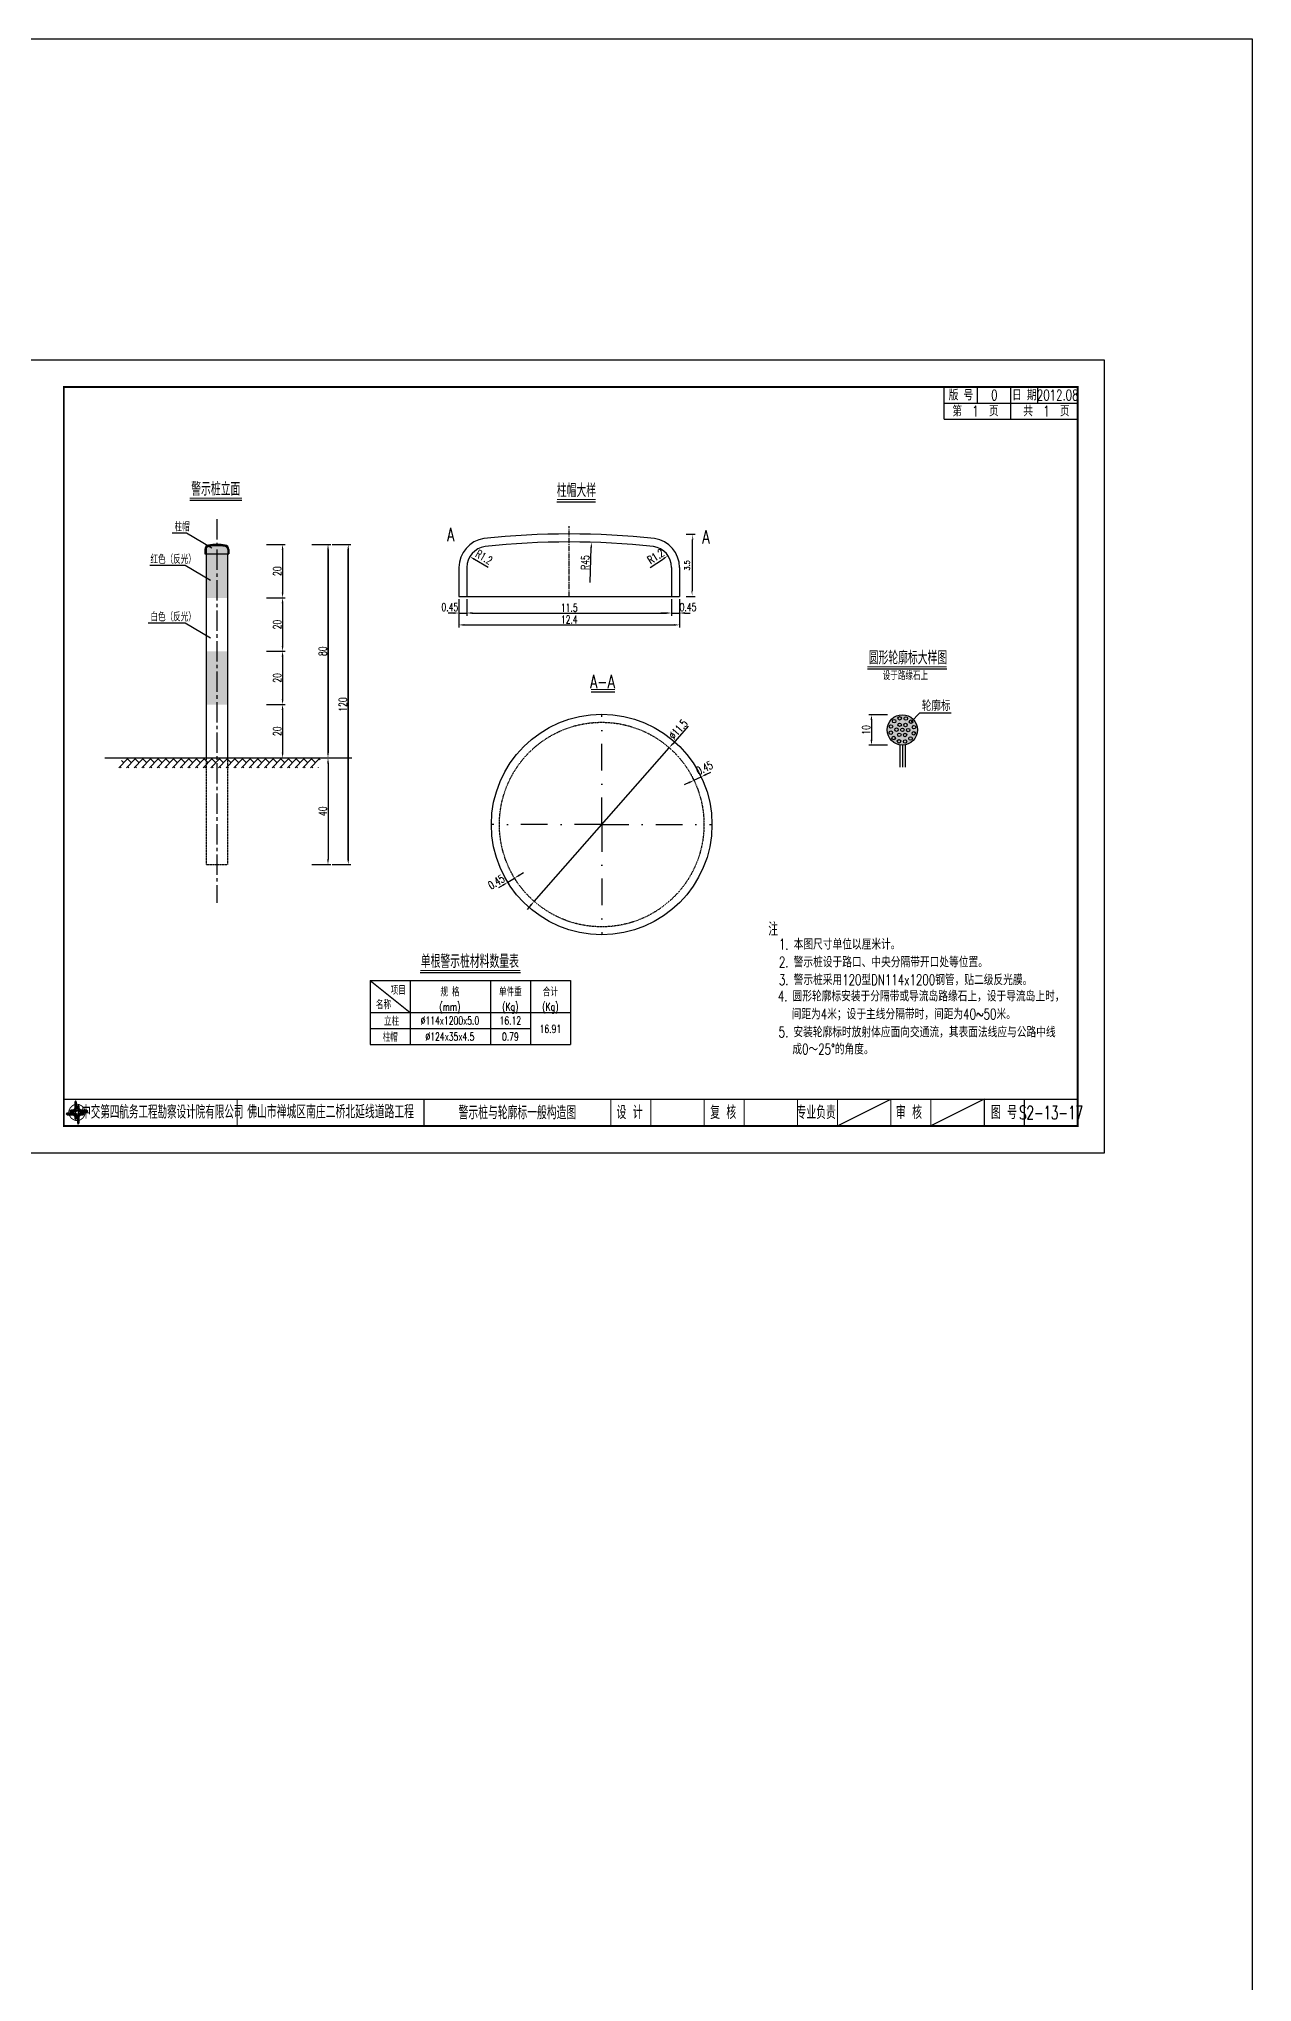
# Model space of a CAD drawing. Extents: x 4349 to 271026, y -15323 to -8945.
# Drawn here: x 7468 to 7922, y -9674 to -8945 of the extents above; entities that cross this region are included whole.
import ezdxf
from ezdxf.enums import TextEntityAlignment as Align

# ---------------------------------------------------------------- set-up
doc = ezdxf.new("R2010")
doc.units = 0
doc.header["$LTSCALE"] = 2
doc.header["$PDMODE"] = 32
doc.header["$PDSIZE"] = 0.3
for name, pattern in [('CENTER2', [28.575, 19.05, -3.175, 3.175, -3.175]), ('CENTERX2', [4, 2.5, -0.5, 0.5, -0.5]), ('DASHDOT', [1, 0.5, -0.25, 0, -0.25]), ('DASHED', [0.75, 0.5, -0.25])]:
    doc.linetypes.add(name, pattern=pattern)
doc.layers.get('0').update_dxf_attribs({"linetype": 'CONTINUOUS'})
doc.layers.get('DEFPOINTS').update_dxf_attribs({"linetype": 'CONTINUOUS'})
for name, color, linetype in [('DIMENSION', 2, 'CONTINUOUS'), ('中线', 2, 'CENTERX2'), ('图框', 7, 'CONTINUOUS'), ('尺寸标注', 4, 'CONTINUOUS'), ('文字', 7, 'CONTINUOUS'), ('钢筋', 1, 'CONTINUOUS')]:
    doc.layers.add(name, color=color, linetype=linetype)
doc.styles.get("Standard").update_dxf_attribs({"font": 'simplex1.shx', "width": 0.7, "bigfont": 'hztxt.shx'})
doc.styles.add('TEXT', font='romans__.shx', dxfattribs={"width": 0.8, "bigfont": 'hztxt.shx'})
doc.dimstyles.new('1：10', dxfattribs={"dimtxt": 3, "dimasz": 2, "dimexe": 1, "dimexo": 1, "dimgap": 0.5, "dimtad": 1, "dimrnd": 0.0095, "dimdsep": 46, "dimtxsty": 'Standard', "dimcen": 0.09, "dimclrd": 256, "dimclre": 256, "dimadec": 0, "dimazin": 0, "dimtfac": 1, "dimtix": 1, "dimtmove": 2, "dimatfit": 3, "dimfxl": 0, "dimtolj": 1, "dimtzin": 0, "dimarcsym": 0})

# ---------------------------------------------------------------- blocks, each defined once
blk = doc.blocks.new('series')
at = {"width": 0.75}
for tag, height, p in [('页码', 4, (-35, -19)), ('图名', 5, (-220, -282)), ('图号', 5, (-20, -282))]:
    blk.add_attdef(tag, text='', height=height, dxfattribs=at).set_placement(p, align=Align.MIDDLE_CENTER)
blk = doc.blocks.new('tb')
at = {"lineweight": -3}
h = blk.add_hatch(color=256, dxfattribs=at)
h.paths.add_polyline_path([(-1.23, -0.13), (-3.78, -0.14), (-4.14, -0.41), (-1.4, -0.44), (-0.56, -1.24), (-0.54, -2.62), (-0.27, -2.2), (-0.26, -1.06)])
h.paths.add_polyline_path([(0.13, -1.08), (0.14, -3.86), (0.41, -4.26), (0.44, -1.24), (1.25, -0.43), (2.66, -0.43), (2.26, -0.16), (1.07, -0.15)])
h.paths.add_polyline_path([(1.08, 0.3), (3.62, 0.3), (4.02, 0.56), (1.25, 0.57), (0.43, 1.39), (0.43, 2.8), (0.16, 2.41), (0.15, 1.24)])
h.paths.add_polyline_path([(-0.28, 1.21), (-0.28, 3.99), (-0.56, 4.39), (-0.57, 1.41), (-1.38, 0.6), (-2.74, 0.56), (-2.33, 0.3), (-1.2, 0.29)])
for p, q in [((-1.38, 0.6), (-2.74, 0.56)), ((-0.57, 1.41), (-1.38, 0.6)), ((-0.56, 4.39), (-0.57, 1.41)), ((0.43, 2.8), (0.43, 1.39)), ((0.43, 1.39), (1.25, 0.57)), ((1.25, 0.57), (4.02, 0.56)), ((-4.14, -0.41), (-1.4, -0.44)), ((-1.4, -0.44), (-0.56, -1.24)), ((-0.56, -1.24), (-0.54, -2.62)), ((0.41, -4.26), (0.44, -1.24)), ((0.44, -1.24), (1.25, -0.43)), ((1.25, -0.43), (2.66, -0.43))]:
    blk.add_line(p, q, dxfattribs=at)
at = {"lineweight": -3, "const_width": 0.35, "flags": 128}
for points in [[(-0.9, 3.02, 0.324167), (-3.16, -0.14)], [(2.88, 0.92, 0.324403), (-0.24, 3.15)], [(0.75, -2.86, 0.325418), (3.02, 0.26)], [(-2.98, -0.76, 0.322976), (0.14, -2.98)]]:
    blk.add_lwpolyline(points, format="xyb", dxfattribs=at)
at = {"lineweight": -3, "flags": 128}
for points in [[(-0.9, 3.99), (-0.9, 1.58), (-1.53, 0.91), (-2.34, 0.91), (-2.74, 0.56), (-2.33, 0.3), (-1.2, 0.29), (-0.28, 1.21), (-0.28, 3.99), (-0.56, 4.39)], [(-0.04, 0.77), (0.68, 0.04), (-0.04, -0.69), (-0.77, 0.05)], [(3.62, 0.92), (1.43, 0.92), (0.77, 1.54), (0.77, 2.38), (0.43, 2.8), (0.16, 2.41), (0.15, 1.24), (1.08, 0.3), (3.62, 0.3), (4.02, 0.56)], [(-3.73, -0.76), (-1.54, -0.76), (-0.89, -1.39), (-0.89, -2.21), (-0.54, -2.62), (-0.27, -2.2), (-0.26, -1.06), (-1.23, -0.13), (-3.78, -0.14), (-4.14, -0.41)], [(0.75, -3.85), (0.75, -1.43), (1.4, -0.78), (2.26, -0.78), (2.66, -0.43), (2.26, -0.16), (1.07, -0.15), (0.13, -1.08), (0.14, -3.86), (0.41, -4.26)]]:
    blk.add_lwpolyline(points, close=True, dxfattribs=at)
blk = doc.blocks.new('DIM')
at = {"color": 4}
blk.add_lwpolyline([(-1, -0.1, 0.2, 0, 0), (0, 0, 0, 0, 0)], format="xyseb", dxfattribs=at)
blk = doc.blocks.new('*D324')
at = {"layer": 'DEFPOINTS', "color": 0, "linetype": 'Continuous'}
for p in [(7549.75, -9134.91), (7549.75, -9154.91), (7558.93, -9154.91)]:
    blk.add_point(p, dxfattribs=at)
at = {"layer": '尺寸标注', "linetype": 'Continuous', "lineweight": -2}
for p, q in [((7552.93, -9134.91), (7559.93, -9134.91)), ((7558.93, -9136.91), (7558.93, -9152.91)), ((7552.93, -9154.91), (7559.93, -9154.91))]:
    blk.add_line(p, q, dxfattribs=at)
at = {"layer": '尺寸标注', "linetype": 'Continuous'}
for points in [[(7558.6, -9136.91), (7559.27, -9136.91), (7558.93, -9134.91)], [(7558.6, -9152.91), (7559.27, -9152.91), (7558.93, -9154.91)]]:
    blk.add_solid(points, dxfattribs=at)
at = {"layer": '尺寸标注', "color": 0, "linetype": 'Continuous', "insert": (7556.93, -9144.91), "char_height": 3, "attachment_point": 5, "rotation": 90}
blk.add_mtext('\\A1;20', dxfattribs=at)
blk = doc.blocks.new('*D326')
at = {"layer": 'DEFPOINTS', "color": 0, "linetype": 'Continuous'}
for p in [(7549.75, -9154.91), (7549.75, -9174.91), (7558.93, -9174.91)]:
    blk.add_point(p, dxfattribs=at)
at = {"layer": '尺寸标注', "linetype": 'Continuous', "lineweight": -2}
for p, q in [((7552.93, -9154.91), (7559.93, -9154.91)), ((7558.93, -9156.91), (7558.93, -9172.91)), ((7552.93, -9174.91), (7559.93, -9174.91))]:
    blk.add_line(p, q, dxfattribs=at)
at = {"layer": '尺寸标注', "linetype": 'Continuous'}
for points in [[(7558.6, -9156.91), (7559.27, -9156.91), (7558.93, -9154.91)], [(7558.6, -9172.91), (7559.27, -9172.91), (7558.93, -9174.91)]]:
    blk.add_solid(points, dxfattribs=at)
at = {"layer": '尺寸标注', "color": 0, "linetype": 'Continuous', "insert": (7556.93, -9164.91), "char_height": 3, "attachment_point": 5, "rotation": 90}
blk.add_mtext('\\A1;20', dxfattribs=at)
blk = doc.blocks.new('*D327')
at = {"layer": 'DEFPOINTS', "color": 0, "linetype": 'Continuous'}
for p in [(7549.75, -9174.91), (7549.75, -9194.91), (7558.93, -9194.91)]:
    blk.add_point(p, dxfattribs=at)
at = {"layer": '尺寸标注', "linetype": 'Continuous', "lineweight": -2}
for p, q in [((7552.93, -9174.91), (7559.93, -9174.91)), ((7558.93, -9176.91), (7558.93, -9192.91)), ((7552.93, -9194.91), (7559.93, -9194.91))]:
    blk.add_line(p, q, dxfattribs=at)
at = {"layer": '尺寸标注', "linetype": 'Continuous'}
for points in [[(7558.6, -9176.91), (7559.27, -9176.91), (7558.93, -9174.91)], [(7558.6, -9192.91), (7559.27, -9192.91), (7558.93, -9194.91)]]:
    blk.add_solid(points, dxfattribs=at)
at = {"layer": '尺寸标注', "color": 0, "linetype": 'Continuous', "insert": (7556.93, -9184.91), "char_height": 3, "attachment_point": 5, "rotation": 90}
blk.add_mtext('\\A1;20', dxfattribs=at)
blk = doc.blocks.new('*D328')
at = {"layer": 'DEFPOINTS', "color": 0, "linetype": 'Continuous'}
for p in [(7549.75, -9194.91), (7549.75, -9214.91), (7558.93, -9214.91)]:
    blk.add_point(p, dxfattribs=at)
at = {"layer": '尺寸标注', "linetype": 'Continuous', "lineweight": -2}
for p, q in [((7552.93, -9194.91), (7559.93, -9194.91)), ((7558.93, -9196.91), (7558.93, -9212.91)), ((7552.93, -9214.91), (7559.93, -9214.91))]:
    blk.add_line(p, q, dxfattribs=at)
at = {"layer": '尺寸标注', "linetype": 'Continuous'}
for points in [[(7558.6, -9196.91), (7559.27, -9196.91), (7558.93, -9194.91)], [(7558.6, -9212.91), (7559.27, -9212.91), (7558.93, -9214.91)]]:
    blk.add_solid(points, dxfattribs=at)
at = {"layer": '尺寸标注', "color": 0, "linetype": 'Continuous', "insert": (7556.93, -9204.91), "char_height": 3, "attachment_point": 5, "rotation": 90}
blk.add_mtext('\\A1;20', dxfattribs=at)
blk = doc.blocks.new('*D329')
at = {"layer": 'DEFPOINTS', "color": 0, "linetype": 'Continuous'}
for p in [(7549.75, -9214.91), (7549.75, -9254.91), (7575.95, -9254.91)]:
    blk.add_point(p, dxfattribs=at)
at = {"layer": '尺寸标注', "linetype": 'Continuous', "lineweight": -2}
for p, q in [((7569.95, -9214.91), (7576.95, -9214.91)), ((7575.95, -9216.91), (7575.95, -9252.91)), ((7569.95, -9254.91), (7576.95, -9254.91))]:
    blk.add_line(p, q, dxfattribs=at)
at = {"layer": '尺寸标注', "linetype": 'Continuous'}
for points in [[(7575.62, -9216.91), (7576.29, -9216.91), (7575.95, -9214.91)], [(7575.62, -9252.91), (7576.29, -9252.91), (7575.95, -9254.91)]]:
    blk.add_solid(points, dxfattribs=at)
at = {"layer": '尺寸标注', "color": 0, "linetype": 'Continuous', "insert": (7573.95, -9234.91), "char_height": 3, "attachment_point": 5, "rotation": 90}
blk.add_mtext('\\A1;40', dxfattribs=at)
blk = doc.blocks.new('*D330')
at = {"layer": 'DEFPOINTS', "color": 0, "linetype": 'Continuous'}
for p in [(7558.93, -9134.91), (7575.95, -9134.91), (7558.93, -9214.91)]:
    blk.add_point(p, dxfattribs=at)
at = {"layer": '尺寸标注', "linetype": 'Continuous', "lineweight": -2}
for p, q in [((7569.95, -9134.91), (7576.95, -9134.91)), ((7575.95, -9212.91), (7575.95, -9136.91)), ((7569.95, -9214.91), (7576.95, -9214.91))]:
    blk.add_line(p, q, dxfattribs=at)
at = {"layer": '尺寸标注', "linetype": 'Continuous'}
for points in [[(7575.62, -9136.91), (7576.29, -9136.91), (7575.95, -9134.91)], [(7575.62, -9212.91), (7576.29, -9212.91), (7575.95, -9214.91)]]:
    blk.add_solid(points, dxfattribs=at)
at = {"layer": '尺寸标注', "color": 0, "linetype": 'Continuous', "insert": (7573.95, -9174.91), "char_height": 3, "attachment_point": 5, "rotation": 90}
blk.add_mtext('\\A1;80', dxfattribs=at)
blk = doc.blocks.new('*D331')
at = {"layer": 'DEFPOINTS', "color": 0, "linetype": 'Continuous'}
for p in [(7549.75, -9134.91), (7549.75, -9254.91), (7583.54, -9254.91)]:
    blk.add_point(p, dxfattribs=at)
at = {"layer": '尺寸标注', "linetype": 'Continuous', "lineweight": -2}
for p, q in [((7577.54, -9134.91), (7584.54, -9134.91)), ((7583.54, -9136.91), (7583.54, -9252.91)), ((7577.54, -9254.91), (7584.54, -9254.91))]:
    blk.add_line(p, q, dxfattribs=at)
at = {"layer": '尺寸标注', "linetype": 'Continuous'}
for points in [[(7583.2, -9136.91), (7583.87, -9136.91), (7583.54, -9134.91)], [(7583.2, -9252.91), (7583.87, -9252.91), (7583.54, -9254.91)]]:
    blk.add_solid(points, dxfattribs=at)
at = {"layer": '尺寸标注', "color": 0, "linetype": 'Continuous', "insert": (7581.54, -9194.91), "char_height": 3, "attachment_point": 5, "rotation": 90}
blk.add_mtext('\\A1;120', dxfattribs=at)
blk = doc.blocks.new('*D332')
at = {"layer": 'DEFPOINTS', "color": 0, "linetype": 'Continuous'}
for p in [(7625.03, -9154.43), (7628.03, -9154.43), (7628.03, -9160.6)]:
    blk.add_point(p, dxfattribs=at)
at = {"layer": '尺寸标注', "linetype": 'Continuous', "lineweight": -2}
for p, q in [((7625.03, -9155.43), (7625.03, -9161.6)), ((7628.03, -9155.43), (7628.03, -9161.6)), ((7623.03, -9160.6), (7621.03, -9160.6)), ((7625.03, -9160.6), (7628.03, -9160.6)), ((7630.03, -9160.6), (7632.03, -9160.6))]:
    blk.add_line(p, q, dxfattribs=at)
at = {"layer": '尺寸标注', "linetype": 'Continuous'}
for points in [[(7623.03, -9160.27), (7623.03, -9160.94), (7625.03, -9160.6)], [(7630.03, -9160.27), (7630.03, -9160.94), (7628.03, -9160.6)]]:
    blk.add_solid(points, dxfattribs=at)
at = {"layer": '尺寸标注', "color": 0, "linetype": 'Continuous', "insert": (7621.62, -9158.37), "char_height": 3, "attachment_point": 5}
blk.add_mtext('\\A1;0.45', dxfattribs=at)
blk = doc.blocks.new('*D333')
at = {"layer": 'DEFPOINTS', "color": 0, "linetype": 'Continuous'}
for p in [(7628.03, -9154.43), (7704.7, -9154.43), (7704.7, -9160.6)]:
    blk.add_point(p, dxfattribs=at)
at = {"layer": '尺寸标注', "linetype": 'Continuous', "lineweight": -2}
for p, q in [((7628.03, -9155.43), (7628.03, -9161.6)), ((7704.7, -9155.43), (7704.7, -9161.6)), ((7630.03, -9160.6), (7702.7, -9160.6))]:
    blk.add_line(p, q, dxfattribs=at)
at = {"layer": '尺寸标注', "linetype": 'Continuous'}
for points in [[(7630.03, -9160.27), (7630.03, -9160.94), (7628.03, -9160.6)], [(7702.7, -9160.27), (7702.7, -9160.94), (7704.7, -9160.6)]]:
    blk.add_solid(points, dxfattribs=at)
at = {"layer": '尺寸标注', "color": 0, "linetype": 'Continuous', "insert": (7666.37, -9158.6), "char_height": 3, "attachment_point": 5}
blk.add_mtext('\\A1;11.5', dxfattribs=at)
blk = doc.blocks.new('*D334')
at = {"layer": 'DEFPOINTS', "color": 0, "linetype": 'Continuous'}
for p in [(7704.7, -9154.43), (7707.7, -9154.43), (7707.7, -9160.6)]:
    blk.add_point(p, dxfattribs=at)
at = {"layer": '尺寸标注', "linetype": 'Continuous', "lineweight": -2}
for p, q in [((7704.7, -9155.43), (7704.7, -9161.6)), ((7707.7, -9155.43), (7707.7, -9161.6)), ((7702.7, -9160.6), (7700.7, -9160.6)), ((7704.7, -9160.6), (7707.7, -9160.6)), ((7709.7, -9160.6), (7711.7, -9160.6))]:
    blk.add_line(p, q, dxfattribs=at)
at = {"layer": '尺寸标注', "linetype": 'Continuous'}
for points in [[(7702.7, -9160.27), (7702.7, -9160.94), (7704.7, -9160.6)], [(7709.7, -9160.27), (7709.7, -9160.94), (7707.7, -9160.6)]]:
    blk.add_solid(points, dxfattribs=at)
at = {"layer": '尺寸标注', "color": 0, "linetype": 'Continuous', "insert": (7710.88, -9158.37), "char_height": 3, "attachment_point": 5}
blk.add_mtext('\\A1;0.45', dxfattribs=at)
blk = doc.blocks.new('*D335')
at = {"layer": 'DEFPOINTS', "color": 0, "linetype": 'Continuous'}
for p in [(7625.03, -9154.43), (7707.7, -9154.43), (7707.7, -9165.06)]:
    blk.add_point(p, dxfattribs=at)
at = {"layer": '尺寸标注', "linetype": 'Continuous', "lineweight": -2}
for p, q in [((7625.03, -9159.06), (7625.03, -9166.06)), ((7707.7, -9159.06), (7707.7, -9166.06)), ((7627.03, -9165.06), (7705.7, -9165.06))]:
    blk.add_line(p, q, dxfattribs=at)
at = {"layer": '尺寸标注', "linetype": 'Continuous'}
for points in [[(7627.03, -9164.73), (7627.03, -9165.4), (7625.03, -9165.06)], [(7705.7, -9164.73), (7705.7, -9165.4), (7707.7, -9165.06)]]:
    blk.add_solid(points, dxfattribs=at)
at = {"layer": '尺寸标注', "color": 0, "linetype": 'Continuous', "insert": (7666.37, -9163.06), "char_height": 3, "attachment_point": 5}
blk.add_mtext('\\A1;12.4', dxfattribs=at)
blk = doc.blocks.new('*D336')
at = {"layer": 'DEFPOINTS', "color": 0, "linetype": 'Continuous'}
for p in [(7629.15, -9139.47), (7636.03, -9143.55)]:
    blk.add_point(p, dxfattribs=at)
at = {"layer": '尺寸标注', "linetype": 'Continuous', "lineweight": -2}
blk.add_line((7636.03, -9143.55), (7630.87, -9140.49), dxfattribs=at)
at = {"layer": '尺寸标注', "linetype": 'Continuous'}
blk.add_solid([(7631.04, -9140.2), (7630.7, -9140.78), (7629.15, -9139.47)], dxfattribs=at)
at = {"layer": '尺寸标注', "color": 0, "linetype": 'Continuous', "insert": (7634.42, -9139.67), "char_height": 3, "attachment_point": 5, "rotation": 329.34122}
blk.add_mtext('\\A1;R1.2', dxfattribs=at)
blk = doc.blocks.new('*D337')
at = {"layer": 'DEFPOINTS', "color": 0, "linetype": 'Continuous'}
for p in [(7703.37, -9139.13), (7696.7, -9143.55)]:
    blk.add_point(p, dxfattribs=at)
at = {"layer": '尺寸标注', "linetype": 'Continuous', "lineweight": -2}
blk.add_line((7696.7, -9143.55), (7701.7, -9140.24), dxfattribs=at)
at = {"layer": '尺寸标注', "linetype": 'Continuous'}
blk.add_solid([(7701.52, -9139.96), (7701.88, -9140.51), (7703.37, -9139.13)], dxfattribs=at)
at = {"layer": '尺寸标注', "color": 0, "linetype": 'Continuous', "insert": (7698.77, -9139.38), "char_height": 3, "attachment_point": 5, "rotation": 33.52211}
blk.add_mtext('\\A1;R1.2', dxfattribs=at)
blk = doc.blocks.new('*D338')
at = {"layer": 'DEFPOINTS', "color": 0, "linetype": 'Continuous'}
for p in [(7643.31, -9261.53), (7645.87, -9259.96), (7645.87, -9259.96)]:
    blk.add_point(p, dxfattribs=at)
at = {"layer": '尺寸标注', "linetype": 'Continuous', "lineweight": -2}
for p, q in [((7647.57, -9258.91), (7649.28, -9257.86)), ((7641.61, -9262.58), (7639.9, -9263.62)), ((7643.31, -9261.53), (7645.87, -9259.96)), ((7643.31, -9261.53), (7643.84, -9262.38)), ((7645.87, -9259.96), (7646.39, -9260.81))]:
    blk.add_line(p, q, dxfattribs=at)
at = {"layer": '尺寸标注', "linetype": 'Continuous'}
for points in [[(7641.43, -9262.29), (7641.78, -9262.86), (7643.31, -9261.53)], [(7647.4, -9258.63), (7647.75, -9259.2), (7645.87, -9259.96)]]:
    blk.add_solid(points, dxfattribs=at)
at = {"layer": '尺寸标注', "color": 0, "linetype": 'Continuous', "insert": (7639.04, -9261.4), "char_height": 3, "attachment_point": 5, "rotation": 31.57638}
blk.add_mtext('\\A1;0.45', dxfattribs=at)
blk = doc.blocks.new('*D339')
at = {"layer": 'DEFPOINTS', "color": 0, "linetype": 'Continuous'}
for p in [(7713.09, -9223.31), (7715.79, -9222.01), (7715.79, -9222.01)]:
    blk.add_point(p, dxfattribs=at)
at = {"layer": '尺寸标注', "linetype": 'Continuous', "lineweight": -2}
for p, q in [((7715.79, -9222.01), (7715.36, -9221.11)), ((7717.6, -9221.14), (7719.4, -9220.28)), ((7711.28, -9224.17), (7709.48, -9225.04)), ((7713.09, -9223.31), (7712.66, -9222.4)), ((7713.09, -9223.31), (7715.79, -9222.01))]:
    blk.add_line(p, q, dxfattribs=at)
at = {"layer": '尺寸标注', "linetype": 'Continuous'}
for points in [[(7717.45, -9220.84), (7717.74, -9221.44), (7715.79, -9222.01)], [(7711.14, -9223.87), (7711.43, -9224.47), (7713.09, -9223.31)]]:
    blk.add_solid(points, dxfattribs=at)
at = {"layer": '尺寸标注', "color": 0, "linetype": 'Continuous', "insert": (7717.02, -9218.66), "char_height": 3, "attachment_point": 5, "rotation": 25.62947}
blk.add_mtext('\\A1;0.45', dxfattribs=at)
blk = doc.blocks.new('*D340')
at = {"layer": 'DEFPOINTS', "color": 0, "linetype": 'Continuous'}
for p in [(7703.84, -9211.1), (7653.22, -9268.68)]:
    blk.add_point(p, dxfattribs=at)
at = {"layer": '尺寸标注', "linetype": 'Continuous', "lineweight": -2}
for p, q in [((7710.93, -9203.03), (7705.16, -9209.59)), ((7653.22, -9268.68), (7703.84, -9211.1)), ((7651.9, -9270.18), (7650.58, -9271.68))]:
    blk.add_line(p, q, dxfattribs=at)
at = {"layer": '尺寸标注', "linetype": 'Continuous'}
for points in [[(7704.91, -9209.37), (7705.41, -9209.81), (7703.84, -9211.1)], [(7651.65, -9269.96), (7652.15, -9270.4), (7653.22, -9268.68)]]:
    blk.add_solid(points, dxfattribs=at)
at = {"layer": '尺寸标注', "color": 0, "linetype": 'Continuous', "insert": (7707.2, -9204.24), "char_height": 3, "attachment_point": 5, "rotation": 48.68172}
blk.add_mtext('\\A1;∅11.5', dxfattribs=at)
blk = doc.blocks.new('*D325')
at = {"layer": 'DEFPOINTS', "color": 0, "linetype": 'Continuous'}
for p in [(7791.38, -9198.72), (7779.64, -9210.08), (7791.06, -9210.08)]:
    blk.add_point(p, dxfattribs=at)
at = {"layer": '尺寸标注', "linetype": 'Continuous', "lineweight": -2}
for p, q in [((7785.64, -9198.72), (7778.64, -9198.72)), ((7779.64, -9200.72), (7779.64, -9208.08)), ((7785.64, -9210.08), (7778.64, -9210.08))]:
    blk.add_line(p, q, dxfattribs=at)
at = {"layer": '尺寸标注', "linetype": 'Continuous'}
for points in [[(7779.3, -9200.72), (7779.97, -9200.72), (7779.64, -9198.72)], [(7779.3, -9208.08), (7779.97, -9208.08), (7779.64, -9210.08)]]:
    blk.add_solid(points, dxfattribs=at)
at = {"layer": '尺寸标注', "color": 0, "linetype": 'Continuous', "insert": (7777.64, -9204.4), "char_height": 3, "attachment_point": 5, "rotation": 90}
blk.add_mtext('\\A1;10', dxfattribs=at)
blk = doc.blocks.new('12345')
at = {"layer": '图框'}
blk.add_lwpolyline([(4926.93, -9362.88), (4926.93, -9065.88), (4506.93, -9065.88), (4506.93, -9362.88)], close=True, dxfattribs=at)

msp = doc.modelspace()

# ---------------------------------------------------------------- hatches: boundary and pattern name
at = {"layer": 'DIMENSION', "linetype": 'Continuous', "ltscale": 0.05}
h = msp.add_hatch(color=2, dxfattribs=at)
h.paths.add_polyline_path([(7534.29594, -9135.35817), (7534.29594, -9134.90817, 0.038063986), (7531.1958, -9135.14452, 0.370311023), (7529.79594, -9136.77545), (7529.79594, -9138.40817), (7530.24594, -9138.40817), (7530.24594, -9136.77545, -0.370311023), (7531.26402, -9135.58932, -0.038063986)])
h.paths.add_polyline_path([(7537.39607, -9135.14452, 0.038063986), (7534.29594, -9134.90817), (7534.29594, -9135.35817, -0.038063986), (7537.32785, -9135.58932, -0.370311023), (7538.34594, -9136.77545), (7538.34594, -9138.40817), (7538.79594, -9138.40817), (7538.79594, -9136.77545, 0.370311023)])
h = msp.add_hatch(color=2, dxfattribs=at)
h.paths.add_polyline_path([(7538.29594, -9138.40817), (7534.29594, -9138.40817), (7534.29594, -9154.90817), (7538.29594, -9154.90817)])
h.paths.add_polyline_path([(7534.29594, -9135.35817, 0.038063986), (7531.26402, -9135.58932, 0.370311023), (7530.24594, -9136.77545), (7530.24594, -9138.40817), (7534.29594, -9138.40817)])
h = msp.add_hatch(color=2, dxfattribs=at)
h.paths.add_polyline_path([(7538.34594, -9136.77545, 0.370311023), (7537.32785, -9135.58932, 0.038063986), (7534.29594, -9135.35817), (7534.29594, -9138.40817), (7538.34594, -9138.40817)])
h.paths.add_polyline_path([(7538.29594, -9138.40817), (7534.29594, -9138.40817), (7534.29594, -9154.90817), (7538.29594, -9154.90817)])
h.paths.add_polyline_path([(7534.29594, -9138.40817), (7530.29594, -9138.40817), (7530.29594, -9154.90817), (7534.29594, -9154.90817)])
h.paths.add_polyline_path([(7534.29594, -9174.90817), (7530.29594, -9174.90817), (7530.29594, -9194.90817), (7534.29594, -9194.90817)])
h.paths.add_polyline_path([(7538.29594, -9174.90817), (7534.29594, -9174.90817), (7534.29594, -9194.90817), (7538.29594, -9194.90817)])
h = msp.add_hatch(dxfattribs=at)
h.set_pattern_fill('AR-HBONE', color=2, scale=0.02, angle=90, style=0)
h.set_pattern_definition([(135, (6643.0601, -9320.175), (-2.873682, 5e-16), [6.096, -2.032]), (225, (6641.6233, -9318.738), (-2.873682, 5e-16), [6.096, -2.032])])
h.paths.add_polyline_path([(7530.29594, -9214.90817), (7499.16752, -9214.90817), (7497.04649, -9218.63662), (7530.29594, -9218.63662)])
h.paths.add_polyline_path([(7534.29594, -9214.90817), (7530.29594, -9214.90817), (7530.29594, -9218.63662), (7534.29594, -9218.63662)])
h.paths.add_polyline_path([(7538.29594, -9214.90817), (7534.29594, -9214.90817), (7534.29594, -9218.63662), (7538.29594, -9218.63662)])
h.paths.add_polyline_path([(7573.16638, -9214.90817), (7538.29594, -9214.90817), (7538.29594, -9218.63662), (7572.27529, -9218.63662)])
at = {"layer": '尺寸标注'}
msp.add_hatch(color=256, dxfattribs=at).paths.add_polyline_path([(7785.53874, -9204.40076, 1), (7796.89605, -9204.40076, 1)])

# ---------------------------------------------------------------- linework, layer by layer
at = {"linetype": 'Continuous'}
for p, q in [((7790.21739, -9210.07941), (7790.21739, -9218.38408)), ((7791.21739, -9210.07941), (7791.21739, -9218.38408)), ((7792.21739, -9210.07941), (7792.21739, -9218.38408))]:
    msp.add_line(p, q, dxfattribs=at)
at = {"color": 1}
for p, q in [((7591.79515, -9298.38097), (7666.79515, -9298.38097)), ((7591.79515, -9298.38097), (7591.79515, -9322.38097)), ((7666.79515, -9298.38097), (7666.79515, -9322.38097)), ((7666.79515, -9298.38097), (7666.79515, -9322.38097)), ((7591.79515, -9322.38097), (7666.79515, -9322.38097))]:
    msp.add_line(p, q, dxfattribs=at)
at = {"layer": 'DIMENSION', "color": 2, "linetype": 'CENTER2', "ltscale": 0.2}
msp.add_line((7534.29594, -9125.4066), (7534.29594, -9269.26927), dxfattribs=at)
at = {"layer": 'DIMENSION', "color": 2, "linetype": 'CENTER2', "ltscale": 0.05}
msp.add_line((7666.36527, -9154.43366), (7666.36527, -9128.05769), dxfattribs=at)
at = {"layer": 'DIMENSION', "linetype": 'Continuous', "ltscale": 0.05}
for p, q in [((7710.19861, -9131.10032), (7713.51792, -9131.10032)), ((7712.51792, -9152.43366), (7712.51792, -9133.10032)), ((7575.95418, -9136.90817), (7575.95418, -9212.90817)), ((7583.53692, -9252.90817), (7583.53692, -9136.90817)), ((7710.19861, -9154.43366), (7713.51792, -9154.43366)), ((7536.79594, -9214.90817), (7559.48192, -9214.90817)), ((7540.79594, -9214.90817), (7576.95418, -9214.90817)), ((7548.95572, -9214.90817), (7576.95418, -9214.90817)), ((7575.95418, -9216.90817), (7575.95418, -9252.90817))]:
    msp.add_line(p, q, dxfattribs=at)
at = {"layer": '中线', "linetype": 'DASHDOT', "ltscale": 10}
for p, q in [((7678.52636, -9239.70684), (7678.52636, -9198.5535)), ((7678.34636, -9239.88684), (7637.19303, -9239.88684)), ((7678.52636, -9240.06684), (7678.52636, -9281.22017)), ((7678.70636, -9239.88684), (7719.85969, -9239.88684))]:
    msp.add_line(p, q, dxfattribs=at)
at = {"layer": '图框'}
for p, q in [((7806.92857, -9087.88068), (7806.92857, -9075.88068)), ((7806.92857, -9081.88068), (7856.92857, -9081.88068)), ((7819.42857, -9081.88068), (7819.42857, -9075.88068)), ((7831.92857, -9081.88068), (7831.92857, -9075.88068)), ((7831.92857, -9087.88068), (7831.92857, -9081.88068)), ((7841.92857, -9081.88068), (7841.92857, -9075.88068)), ((7806.92857, -9087.88068), (7856.92857, -9087.88068)), ((7821.92858, -9342.88068), (7801.92858, -9352.88068))]:
    msp.add_line(p, q, dxfattribs=at)
at = {"layer": '图框', "linetype": 'Continuous'}
msp.add_line((7766.92858, -9352.88068), (7786.92858, -9342.88068), dxfattribs=at)
msp.add_lwpolyline([(4349.44171, -8945.38857), (7922.30761, -8945.38857), (7922.30761, -10336.07826), (4349.44171, -10336.07826)], close=True, dxfattribs=at)
at = {"layer": '图框'}
for points, const_width in [([(7856.92857, -9075.88068), (7476.92857, -9075.88068), (7476.92858, -9352.88068), (7856.92858, -9352.88068), (7856.92857, -9075.88068)], 0.7), ([(7476.92858, -9342.88068), (7856.92858, -9342.88068)], 0.4), ([(7541.92858, -9342.88068), (7541.92858, -9352.88068)], 0.4), ([(7611.92858, -9352.88068), (7611.92858, -9342.88068)], 0.4), ([(7681.92858, -9352.88068), (7681.92858, -9342.88068)], 0.4), ([(7696.92858, -9352.88068), (7696.92858, -9342.88068)], 0.4), ([(7716.92858, -9352.88068), (7716.92858, -9342.88068)], 0.4), ([(7731.92858, -9352.88068), (7731.92858, -9342.88068)], 0.4), ([(7751.92858, -9352.88068), (7751.92858, -9342.88068)], 0.4), ([(7751.92858, -9352.88068), (7751.92858, -9342.88068)], 0.4), ([(7766.92858, -9352.88068), (7766.92858, -9342.88068)], 0.4), ([(7786.92858, -9352.88068), (7786.92858, -9342.88068)], 0.4), ([(7801.92858, -9352.88068), (7801.92858, -9342.88068)], 0.4), ([(7821.92858, -9352.88068), (7821.92858, -9342.88068)], 0.4), ([(7836.92858, -9352.88068), (7836.92858, -9342.88068)], 0.4)]:
    msp.add_lwpolyline(points, dxfattribs=dict(at, const_width=const_width))
at = {"layer": '尺寸标注', "linetype": 'Continuous', "ltscale": 0.05}
for p, q in [((7517.59585, -9130.49945), (7522.89221, -9130.49945)), ((7522.89221, -9130.49945), (7532.38292, -9136.15788)), ((7509.20701, -9142.65459), (7522.36786, -9142.65459)), ((7522.36786, -9142.65459), (7531.85857, -9148.31301)), ((7508.59076, -9164.24043), (7522.36786, -9164.24043)), ((7522.36786, -9164.24043), (7531.85857, -9169.89886))]:
    msp.add_line(p, q, dxfattribs=at)
at = {"layer": '尺寸标注', "linetype": 'Continuous'}
msp.add_line((7674.25327, -9149.20329), (7674.61871, -9136.08414), dxfattribs=at)
at = {"layer": '尺寸标注'}
for q in [(7794.46281, -9201.34721), (7809.48387, -9198.02753)]:
    msp.add_line((7797.78375, -9198.02753), q, dxfattribs=at)
at = {"layer": '尺寸标注', "color": 1, "linetype": 'Continuous', "ltscale": 0.05}
msp.add_circle((7678.52636, -9239.88684), 41.33333, dxfattribs=at)
at = {"layer": '尺寸标注', "color": 0}
msp.add_circle((7791.21739, -9204.40076), 5.67866, dxfattribs=at)
at = {"layer": '尺寸标注'}
for centre in [(7790.19566, -9200.06337), (7792.50124, -9200.1336), (7786.88, -9205.42249), (7786.95024, -9203.11691), (7787.97197, -9207.4543), (7788.16385, -9201.15533), (7789.04286, -9204.32509), (7790.0646, -9206.24612), (7790.19566, -9202.47972), (7791.21739, -9204.40076), (7792.23913, -9206.32179), (7792.37019, -9202.55539), (7793.39192, -9204.47642), (7794.46281, -9201.34721), (7795.48455, -9205.6846), (7795.55478, -9203.37902), (7789.93355, -9208.66791), (7792.23913, -9208.73815), (7794.27093, -9207.64618)]:
    msp.add_circle(centre, 0.65291, dxfattribs=at)
at = {"layer": '尺寸标注', "color": 0, "linetype": 'DASHED', "ltscale": 0.05}
msp.add_circle((7678.52636, -9239.88684), 38.33333, dxfattribs=at)
at = {"layer": '尺寸标注', "linetype": 'Continuous'}
msp.add_solid([(7674.2855, -9136.07486), (7674.95191, -9136.09342), (7674.6744, -9134.08492)], dxfattribs=at)
at = {"layer": '文字'}
for p, q in [((7524.1088, -9118.33213), (7543.676, -9118.33213)), ((7661.75894, -9118.88089), (7676.25633, -9118.88089)), ((7778.11053, -9181.57866), (7807.87757, -9181.57866)), ((7674.55684, -9190.10992), (7683.45368, -9190.10992)), ((7591.79515, -9298.38097), (7606.79515, -9310.38097)), ((7606.79515, -9298.38097), (7606.79515, -9322.38097)), ((7610.53694, -9295.38097), (7648.05336, -9295.38097)), ((7636.79515, -9298.38097), (7636.79515, -9322.38097)), ((7651.79515, -9298.38097), (7651.79515, -9322.38097)), ((7591.79515, -9310.38097), (7666.79515, -9310.38097)), ((7591.79515, -9316.38097), (7651.79515, -9316.38097))]:
    msp.add_line(p, q, dxfattribs=at)
at = {"layer": '文字', "const_width": 0.4}
for points in [[(7524.1088, -9117.50794), (7543.676, -9117.50794)], [(7661.75894, -9118.0567), (7676.25633, -9118.0567)], [(7778.11053, -9180.75447), (7807.87757, -9180.75447)], [(7674.55684, -9189.28573), (7683.45368, -9189.28573)], [(7610.53694, -9294.55678), (7648.05336, -9294.55678)]]:
    msp.add_lwpolyline(points, dxfattribs=at)
at = {"layer": '文字'}
for points in [[(7619.50415, -9131.98812, 0, 0.7, 0), (7619.50415, -9129.98812, 0, 0, 0), (7619.50415, -9127.48812, 0, 0, 0), (7624.30097, -9127.48812, 0, 0, 0)], [(7720.05595, -9131.98812, 0, 0.7, 0), (7720.05595, -9129.98812, 0, 0, 0), (7720.05595, -9127.48812, 0, 0, 0), (7715.25913, -9127.48812, 0, 0, 0)]]:
    msp.add_lwpolyline(points, format="xyseb", dxfattribs=at)
at = {"layer": '钢筋', "color": 1, "linetype": 'Continuous', "ltscale": 0.05}
for p, q in [((7529.79594, -9136.77545), (7529.79594, -9138.40817)), ((7529.79594, -9138.40817), (7538.79594, -9138.40817)), ((7530.24594, -9136.77545), (7530.24594, -9138.40817)), ((7538.34594, -9136.77545), (7538.34594, -9138.40817)), ((7538.79594, -9136.77545), (7538.79594, -9138.40817)), ((7625.03194, -9143.54885), (7625.03194, -9154.43366)), ((7628.03194, -9143.54885), (7628.03194, -9154.43366)), ((7704.69861, -9143.54885), (7704.69861, -9154.43366)), ((7707.69861, -9143.54885), (7707.69861, -9154.43366)), ((7625.03194, -9154.43366), (7707.69861, -9154.43366))]:
    msp.add_line(p, q, dxfattribs=at)
at = {"layer": '钢筋', "ltscale": 0.05}
for p, q in [((7530.29594, -9138.40817), (7530.29594, -9214.90817)), ((7538.29594, -9138.40817), (7538.29594, -9214.90817))]:
    msp.add_line(p, q, dxfattribs=at)
at = {"layer": '钢筋', "color": 0, "ltscale": 0.05}
msp.add_line((7492.35836, -9214.90817), (7584.91992, -9214.90817), dxfattribs=at)
at = {"layer": '钢筋', "linetype": 'DASHED', "ltscale": 0.05}
for p, q in [((7530.29594, -9214.90817), (7530.29594, -9254.90817)), ((7538.29594, -9214.90817), (7538.29594, -9254.90817)), ((7530.29594, -9254.90817), (7538.29594, -9254.90817))]:
    msp.add_line(p, q, dxfattribs=at)
at = {"layer": '钢筋', "color": 1, "linetype": 'Continuous', "ltscale": 0.05}
for centre, radius, start, end in [((7636.03194, -9143.54885), 11, 98.71941363, 180), ((7666.36527, -9432.10063), 301.12983, 83.89969286, 96.10030714), ((7666.36527, -9432.38223), 298.41301, 83.93175977, 96.06824023), ((7696.69861, -9143.54885), 11, 0, 81.28058637), ((7531.44594, -9136.77545), 1.65, 98.71941363, 180), ((7531.44594, -9136.77545), 1.2, 98.71941363, 180), ((7534.29594, -9155.35817), 20.45, 81.28058637, 98.71941363), ((7534.29594, -9155.35817), 20, 81.28058637, 98.71941363), ((7537.14594, -9136.77545), 1.2, 0, 81.28058637), ((7537.14594, -9136.77545), 1.65, 0, 81.28058637), ((7636.03194, -9143.54885), 8, 98.71941363, 180), ((7696.69861, -9143.54885), 8, 0, 81.28058637)]:
    msp.add_arc(centre, radius, start, end, dxfattribs=at)

# ---------------------------------------------------------------- block references
at = {"layer": 'DIMENSION', "linetype": 'Continuous', "ltscale": 0.05, "xscale": 2, "yscale": 2, "zscale": 2}
for p, rotation in [((7712.51792, -9131.10032), 90), ((7712.51792, -9154.43366), 270)]:
    msp.add_blockref('DIM', p, dxfattribs=dict(at, rotation=rotation))
at = {"layer": '图框', "linetype": 'Continuous'}
msp.add_blockref('12345', (2940, 0), dxfattribs=at)
at = {"layer": '图框'}
ref = msp.add_blockref('series', (7866.92858, -9065.88068), dxfattribs=at)
ref.add_attrib('页码', '第  1  页    共  1  页', dxfattribs={"layer": '0', "height": 4, "width": 0.7}).set_placement((7831.92857, -9084.88068), align=Align.MIDDLE_CENTER)
ref.add_attrib('图名', '警示桩与轮廓标一般构造图', dxfattribs={"layer": '0', "height": 5, "width": 0.7}).set_placement((7646.92858, -9347.88068), align=Align.MIDDLE_CENTER)
ref.add_attrib('图号', 'S2-13-17', dxfattribs={"layer": '0', "height": 5, "width": 0.65}).set_placement((7846.92858, -9347.88068), align=Align.MIDDLE_CENTER)
at = {"layer": '图框', "lineweight": -3}
msp.add_blockref('tb', (7481.92431, -9347.87535), dxfattribs=at)

# ---------------------------------------------------------------- texts
for s, height, width, p in [('设于路缘石上', 3, 0.7, (7792.35918, -9183.82557)), ('轮廓标', 4, 0.9, (7803.88837, -9195.13377))]:
    msp.add_text(s, height=height, dxfattribs=dict(width=width)).set_placement(p, align=Align.MIDDLE)
at = {"layer": 'DIMENSION', "color": 7, "linetype": 'Continuous', "ltscale": 0.05, "insert": (7710.51792, -9142.76699), "char_height": 2, "attachment_point": 5, "rotation": 90, "style": 'TEXT'}
msp.add_mtext('\\A1;3.5', dxfattribs=at)
at = {"layer": '图框'}
for s, height, width, p in [('版 号', 4, 0.7, (7813.17857, -9078.88068)), ('0', 4, 0.7, (7825.67857, -9078.88068)), ('日 期', 4, 0.7, (7836.92857, -9078.88068)), ('2012.08', 4, 0.7, (7849.42857, -9078.88068)), ('中交第四航务工程勘察设计院有限公司', 5, 0.65, (7513.85942, -9347.63224)), ('佛山市禅城区南庄二桥北延线道路工程', 5, 0.7, (7576.92858, -9347.56598)), ('设 计', 5, 0.7, (7688.97324, -9347.7861)), ('复 核', 5, 0.7, (7724.06806, -9347.7861)), ('专业负责', 5, 0.7, (7758.9188, -9347.7861)), ('审 核', 5, 0.7, (7793.69261, -9347.7861)), ('图 号', 5, 0.7, (7829.31178, -9347.7861))]:
    msp.add_text(s, height=height, dxfattribs=dict(at, width=width)).set_placement(p, align=Align.MIDDLE_CENTER)
at = {"layer": '尺寸标注', "linetype": 'Continuous', "insert": (7672.34386, -9141.69061), "char_height": 3, "attachment_point": 5, "rotation": 88.40442865}
msp.add_mtext('\\A1;R45', dxfattribs=at)
at = {"layer": '文字', "width": 0.7}
for s, p in [('警示桩立面', (7533.88458, -9114.12172)), ('柱帽大样', (7669.06178, -9114.67048)), ('A', (7621.9103, -9131.16074)), ('A', (7717.55894, -9132.0275)), ('圆形轮廓标大样图', (7793.314, -9177.36825)), ('A-A', (7678.78175, -9186.2894)), ('单根警示桩材料数量表', (7629.11274, -9291.17056))]:
    msp.add_text(s, height=5, dxfattribs=at).set_placement(p, align=Align.MIDDLE_CENTER)
for s, p in [('柱帽', (7518.43666, -9129.94993)), ('红色（反光）', (7509.40235, -9142.10507)), ('白色（反光）', (7509.40235, -9163.69092))]:
    msp.add_text(s, height=3, dxfattribs=at).set_placement(p)
at = {"layer": '文字', "linetype": 'Continuous', "width": 0.7}
for s, height, p in [('注', 5, (7740.97028, -9281.61792)), ('4. 圆形轮廓标安装于分隔带或导流岛路缘石上，设于导流岛上时，', 4, (7744.54652, -9306.19949)), ('间距为4米；设于主线分隔带时，间距为40~50米。', 4, (7749.72168, -9312.91606)), ('5. 安装轮廓标时放射体应面向交通流，其表面法线应与公路中线', 4, (7744.86349, -9319.6578)), ('成0～25%%D的角度。', 4, (7749.99215, -9326.06326))]:
    msp.add_text(s, height=height, dxfattribs=at).set_placement(p)
at = {"layer": '文字', "width": 0.7}
for s, p in [('项目', (7602.28749, -9301.83398)), ('规 格', (7621.64806, -9302.38097)), ('单件重', (7644.29515, -9302.38097)), ('合计', (7659.29515, -9302.38097)), ('名称', (7596.74612, -9307.14943)), ('(mm)', (7621.64806, -9308.38097)), ('(Kg)', (7644.29515, -9308.38097)), ('(Kg)', (7659.29515, -9308.38097)), ('立柱 ', (7600.50131, -9313.38097)), ('%%c114x1200x5.0', (7621.64806, -9313.38097)), ('16.12', (7644.29515, -9313.38097)), ('16.91', (7659.29515, -9316.49676)), ('柱帽', (7599.29515, -9319.38097)), ('%%c124x35x4.5', (7621.64806, -9319.38097)), ('0.79', (7644.29515, -9319.38097))]:
    msp.add_text(s, height=3, dxfattribs=at).set_placement(p, align=Align.MIDDLE)
at = {"layer": '文字', "linetype": 'Continuous', "insert": (7744.95879, -9282.75118, -1), "char_height": 4, "width": 93.0248422, "attachment_point": 1}
msp.add_mtext('1. 本图尺寸单位以厘米计。\\P2. 警示桩设于路口、中央分隔带开口处等位置。\\P3. 警示桩采用120型DN114x1200钢管，贴二级反光膜。', dxfattribs=at)

# ---------------------------------------------------------------- dimensions: what is measured, and where the dimension line sits
at = {"layer": '尺寸标注', "linetype": 'Continuous'}
for base, p1, p2, picture, middle in [((7558.93349, -9154.90817), (7549.75229, -9134.90817), (7549.75229, -9154.90817), '*D324', (7556.93349, -9144.90817)), ((7583.53692, -9254.90817), (7549.75229, -9134.90817), (7549.75229, -9254.90817), '*D331', (7581.53692, -9194.90817)), ((7575.95418, -9134.90817), (7558.93349, -9214.90817), (7558.93349, -9134.90817), '*D330', (7573.95418, -9174.90817)), ((7558.93349, -9174.90817), (7549.75229, -9154.90817), (7549.75229, -9174.90817), '*D326', (7556.93349, -9164.90817)), ((7558.93349, -9194.90817), (7549.75229, -9174.90817), (7549.75229, -9194.90817), '*D327', (7556.93349, -9184.90817)), ((7558.93349, -9214.90817), (7549.75229, -9194.90817), (7549.75229, -9214.90817), '*D328', (7556.93349, -9204.90817)), ((7575.95418, -9254.90817), (7549.75229, -9214.90817), (7549.75229, -9254.90817), '*D329', (7573.95418, -9234.90817))]:
    dim = msp.add_linear_dim(base=base, p1=p1, p2=p2, angle=90, dimstyle='1：10', dxfattribs=at)
    dim.commit()
    dim.dimension.update_dxf_attribs({"geometry": picture, "text_midpoint": middle})
for center, mpoint, picture, middle in [((7636.03194, -9143.54885), (7629.15018, -9139.46946), '*D336', (7634.42102, -9139.66535)), ((7696.69861, -9143.54885), (7703.36799, -9139.13078), '*D337', (7698.76794, -9139.38223))]:
    dim = msp.add_radius_dim(center=center, mpoint=mpoint, text='R1.2', dimstyle='1：10', dxfattribs=at)
    dim.commit()
    dim.dimension.update_dxf_attribs({"geometry": picture, "text_midpoint": middle, "dimtype": 164})
for base, p1, p2, picture, middle in [((7628.03194, -9160.60394), (7625.03194, -9154.43366), (7628.03194, -9154.43366), '*D332', (7621.62313, -9158.37435)), ((7707.69861, -9160.60394), (7704.69861, -9154.43366), (7707.69861, -9154.43366), '*D334', (7710.88122, -9158.37435))]:
    dim = msp.add_linear_dim(base=base, p1=p1, p2=p2, text='0.45', dimstyle='1：10', dxfattribs=at)
    dim.commit()
    dim.dimension.update_dxf_attribs({"geometry": picture, "text_midpoint": middle, "dimtype": 160})
for base, p1, p2, text, picture, middle in [((7707.69861, -9165.06313), (7625.03194, -9154.43366), (7707.69861, -9154.43366), '12.4', '*D335', (7666.36527, -9163.06313)), ((7704.69861, -9160.60394), (7628.03194, -9154.43366), (7704.69861, -9154.43366), '11.5', '*D333', (7666.36527, -9158.60394))]:
    dim = msp.add_linear_dim(base=base, p1=p1, p2=p2, text=text, dimstyle='1：10', dxfattribs=at)
    dim.commit()
    dim.dimension.update_dxf_attribs({"geometry": picture, "text_midpoint": middle})
dim = msp.add_diameter_dim_2p(p1=(7653.21711, -9268.67722), p2=(7703.83561, -9211.09645), text='∅11.5', dimstyle='1：10', dxfattribs=at)
dim.commit()
dim.dimension.update_dxf_attribs({"geometry": '*D340', "text_midpoint": (7707.19948, -9204.24071)})
dim = msp.add_linear_dim(base=(7779.63766, -9210.07721), p1=(7791.37542, -9198.7243), p2=(7791.05937, -9210.07721), angle=90, text='10', dimstyle='1：10', dxfattribs=at)
dim.commit()
dim.dimension.update_dxf_attribs({"geometry": '*D325', "text_midpoint": (7777.63766, -9204.40076)})
for base, p1, p2, angle, picture, middle in [((7715.79291, -9222.00812), (7713.08808, -9223.30577), (7715.79291, -9222.00812), 25.62947109, '*D339', (7717.01556, -9218.66278)), ((7645.86855, -9259.9595), (7643.31272, -9261.53041), (7645.86855, -9259.9595), 31.57638305, '*D338', (7639.03657, -9261.39762))]:
    dim = msp.add_linear_dim(base=base, p1=p1, p2=p2, angle=angle, text='0.45', dimstyle='1：10', dxfattribs=at)
    dim.commit()
    dim.dimension.update_dxf_attribs({"geometry": picture, "text_midpoint": middle, "dimtype": 161})

doc.saveas('drawing.dxf')
